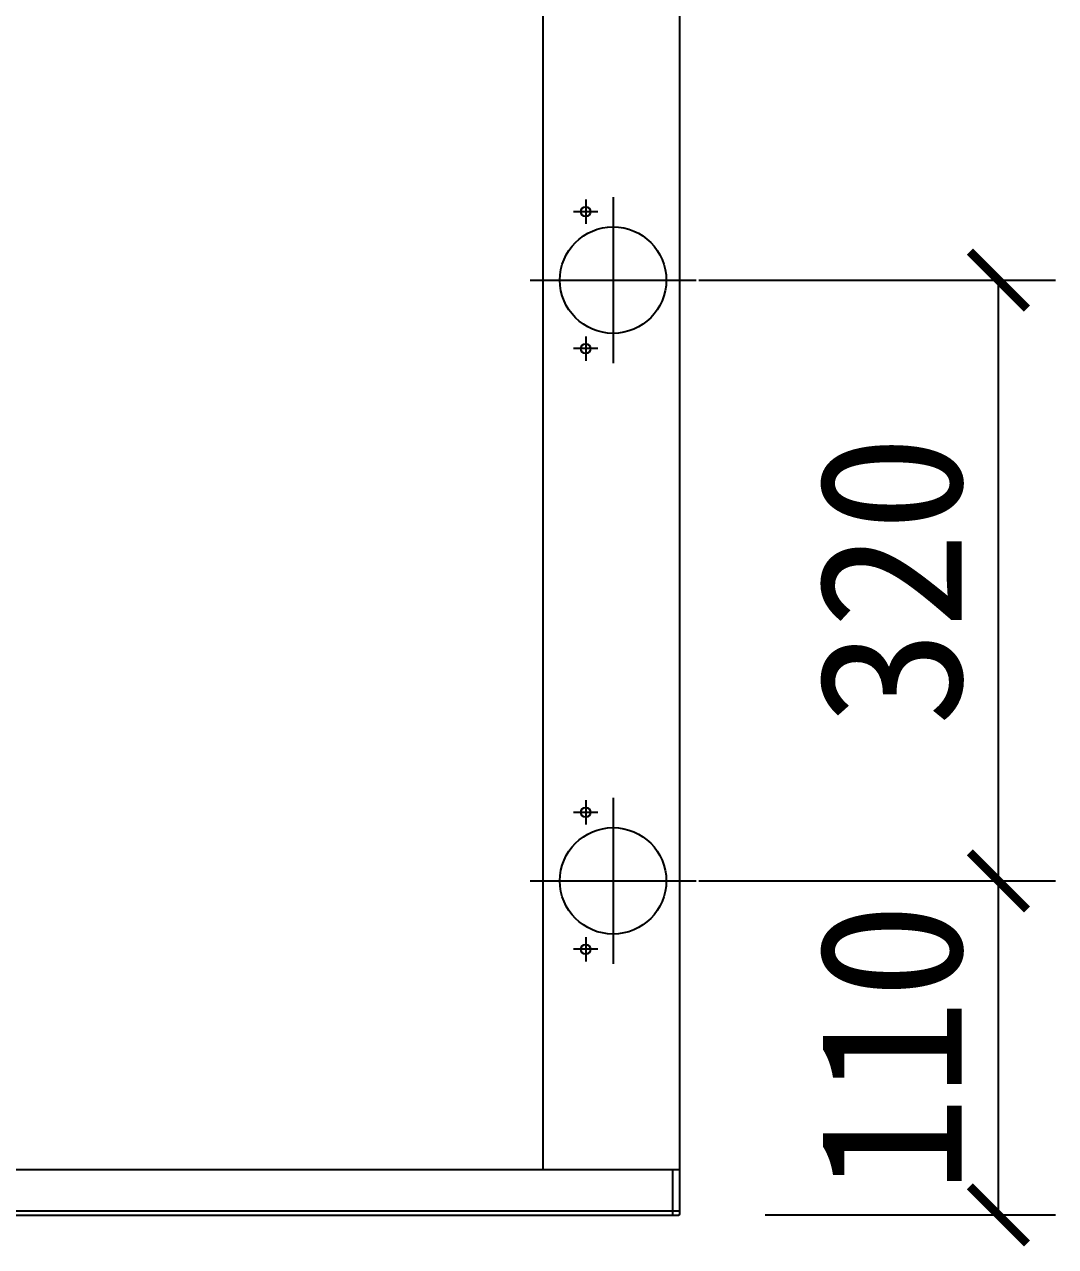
# Model space of a CAD drawing. Header units: millimetres. Extents: x -44117 to 256353, y -2095463 to 65325.
# Drawn here: x 115895.4 to 116076, y -872845.6 to -872631.6 of the extents above; entities that cross this region are included whole.
import ezdxf

# ---------------------------------------------------------------- set-up
doc = ezdxf.new("R2010")
doc.units = ezdxf.units.MM
doc.header["$LTSCALE"] = 10
doc.dimstyles.new('ISO-25', dxfattribs={"dimtxt": 2.5, "dimasz": 2.5, "dimexe": 1, "dimexo": 1, "dimtad": 1, "dimtxsty": 'Standard', "dimblk": 'ARCHTICK', "dimcen": 2.5, "dimadec": 0, "dimazin": 0, "dimtfac": 1, "dimtmove": 0, "dimatfit": 3, "dimfxl": 0, "dimarcsym": 0})

# ---------------------------------------------------------------- blocks, each defined once
blk = doc.blocks.new('_ArchTick')
at = {"color": 0, "linetype": 'ByBlock', "const_width": 0.15}
blk.add_lwpolyline([(-0.5, -0.5), (0.5, 0.5)], dxfattribs=at)
blk = doc.blocks.new('*D5645')
at = {"color": 0, "lineweight": -2}
for p, q in [((116013.55, -872781.57), (116076.04, -872781.57)), ((116066.04, -872840.07), (116066.04, -872781.57)), ((116025.19, -872840.07), (116076.04, -872840.07))]:
    blk.add_line(p, q, dxfattribs=at)
at = {"layer": 'Defpoints', "color": 0}
for p in [(115998.55, -872781.57), (116066.04, -872781.57), (116010.19, -872840.07)]:
    blk.add_point(p, dxfattribs=at)
at = {"color": 0, "lineweight": -2, "xscale": 10, "yscale": 10, "zscale": 10}
for p, rotation in [((116066.04, -872781.57), 90), ((116066.04, -872840.07), 270)]:
    blk.add_blockref('_ArchTick', p, dxfattribs=dict(at, rotation=rotation))
at = {"color": 0, "insert": (116047.29, -872810.82), "char_height": 25, "attachment_point": 5, "rotation": 90}
blk.add_mtext('110', dxfattribs=at)
blk = doc.blocks.new('*D5646')
at = {"color": 0, "lineweight": -2}
for p, q in [((116013.55, -872676.38), (116076.04, -872676.38)), ((116066.04, -872781.57), (116066.04, -872676.38)), ((116013.55, -872781.57), (116076.04, -872781.57))]:
    blk.add_line(p, q, dxfattribs=at)
at = {"layer": 'Defpoints', "color": 0}
for p in [(115998.55, -872676.38), (116066.04, -872676.38), (115998.55, -872781.57)]:
    blk.add_point(p, dxfattribs=at)
at = {"color": 0, "lineweight": -2, "xscale": 10, "yscale": 10, "zscale": 10}
for p, rotation in [((116066.04, -872676.38), 90), ((116066.04, -872781.57), 270)]:
    blk.add_blockref('_ArchTick', p, dxfattribs=dict(at, rotation=rotation))
at = {"color": 0, "insert": (116047.29, -872728.98), "char_height": 25, "attachment_point": 5, "rotation": 90}
blk.add_mtext('320', dxfattribs=at)
blk = doc.blocks.new('*D5677')
at = {"color": 0, "lineweight": -2}
for p, q in [((116013.55, -872781.57), (116076.04, -872781.57)), ((116066.04, -872840.07), (116066.04, -872781.57)), ((116025.19, -872840.07), (116076.04, -872840.07))]:
    blk.add_line(p, q, dxfattribs=at)
at = {"layer": 'Defpoints', "color": 0}
for p in [(115998.55, -872781.57), (116066.04, -872781.57), (116010.19, -872840.07)]:
    blk.add_point(p, dxfattribs=at)
at = {"color": 0, "lineweight": -2, "xscale": 10, "yscale": 10, "zscale": 10}
for p, rotation in [((116066.04, -872781.57), 90), ((116066.04, -872840.07), 270)]:
    blk.add_blockref('_ArchTick', p, dxfattribs=dict(at, rotation=rotation))
at = {"color": 0, "insert": (116047.29, -872810.82), "char_height": 25, "attachment_point": 5, "rotation": 90}
blk.add_mtext('110', dxfattribs=at)
blk = doc.blocks.new('*D5678')
at = {"color": 0, "lineweight": -2}
for p, q in [((116013.55, -872676.38), (116076.04, -872676.38)), ((116066.04, -872781.57), (116066.04, -872676.38)), ((116013.55, -872781.57), (116076.04, -872781.57))]:
    blk.add_line(p, q, dxfattribs=at)
at = {"layer": 'Defpoints', "color": 0}
for p in [(115998.55, -872676.38), (116066.04, -872676.38), (115998.55, -872781.57)]:
    blk.add_point(p, dxfattribs=at)
at = {"color": 0, "lineweight": -2, "xscale": 10, "yscale": 10, "zscale": 10}
for p, rotation in [((116066.04, -872676.38), 90), ((116066.04, -872781.57), 270)]:
    blk.add_blockref('_ArchTick', p, dxfattribs=dict(at, rotation=rotation))
at = {"color": 0, "insert": (116047.29, -872728.98), "char_height": 25, "attachment_point": 5, "rotation": 90}
blk.add_mtext('320', dxfattribs=at)
blk = doc.blocks.new('*D5692')
at = {"color": 0, "lineweight": -2}
for p, q in [((116013.55, -872781.57), (116076.04, -872781.57)), ((116066.04, -872840.07), (116066.04, -872781.57)), ((116025.19, -872840.07), (116076.04, -872840.07))]:
    blk.add_line(p, q, dxfattribs=at)
at = {"layer": 'Defpoints', "color": 0}
for p in [(115998.55, -872781.57), (116066.04, -872781.57), (116010.19, -872840.07)]:
    blk.add_point(p, dxfattribs=at)
at = {"color": 0, "lineweight": -2, "xscale": 10, "yscale": 10, "zscale": 10}
for p, rotation in [((116066.04, -872781.57), 90), ((116066.04, -872840.07), 270)]:
    blk.add_blockref('_ArchTick', p, dxfattribs=dict(at, rotation=rotation))
at = {"color": 0, "insert": (116047.29, -872810.82), "char_height": 25, "attachment_point": 5, "rotation": 90}
blk.add_mtext('110', dxfattribs=at)
blk = doc.blocks.new('*D5693')
at = {"color": 0, "lineweight": -2}
for p, q in [((116013.55, -872676.38), (116076.04, -872676.38)), ((116066.04, -872781.57), (116066.04, -872676.38)), ((116013.55, -872781.57), (116076.04, -872781.57))]:
    blk.add_line(p, q, dxfattribs=at)
at = {"layer": 'Defpoints', "color": 0}
for p in [(115998.55, -872676.38), (116066.04, -872676.38), (115998.55, -872781.57)]:
    blk.add_point(p, dxfattribs=at)
at = {"color": 0, "lineweight": -2, "xscale": 10, "yscale": 10, "zscale": 10}
for p, rotation in [((116066.04, -872676.38), 90), ((116066.04, -872781.57), 270)]:
    blk.add_blockref('_ArchTick', p, dxfattribs=dict(at, rotation=rotation))
at = {"color": 0, "insert": (116047.29, -872728.98), "char_height": 25, "attachment_point": 5, "rotation": 90}
blk.add_mtext('320', dxfattribs=at)
blk = doc.blocks.new('*D5707')
at = {"color": 0, "lineweight": -2}
for p, q in [((116013.55, -872781.57), (116076.04, -872781.57)), ((116066.04, -872840.07), (116066.04, -872781.57)), ((116025.19, -872840.07), (116076.04, -872840.07))]:
    blk.add_line(p, q, dxfattribs=at)
at = {"layer": 'Defpoints', "color": 0}
for p in [(115998.55, -872781.57), (116066.04, -872781.57), (116010.19, -872840.07)]:
    blk.add_point(p, dxfattribs=at)
at = {"color": 0, "lineweight": -2, "xscale": 10, "yscale": 10, "zscale": 10}
for p, rotation in [((116066.04, -872781.57), 90), ((116066.04, -872840.07), 270)]:
    blk.add_blockref('_ArchTick', p, dxfattribs=dict(at, rotation=rotation))
at = {"color": 0, "insert": (116047.29, -872810.82), "char_height": 25, "attachment_point": 5, "rotation": 90}
blk.add_mtext('110', dxfattribs=at)
blk = doc.blocks.new('*D5708')
at = {"color": 0, "lineweight": -2}
for p, q in [((116013.55, -872676.38), (116076.04, -872676.38)), ((116066.04, -872781.57), (116066.04, -872676.38)), ((116013.55, -872781.57), (116076.04, -872781.57))]:
    blk.add_line(p, q, dxfattribs=at)
at = {"layer": 'Defpoints', "color": 0}
for p in [(115998.55, -872676.38), (116066.04, -872676.38), (115998.55, -872781.57)]:
    blk.add_point(p, dxfattribs=at)
at = {"color": 0, "lineweight": -2, "xscale": 10, "yscale": 10, "zscale": 10}
for p, rotation in [((116066.04, -872676.38), 90), ((116066.04, -872781.57), 270)]:
    blk.add_blockref('_ArchTick', p, dxfattribs=dict(at, rotation=rotation))
at = {"color": 0, "insert": (116047.29, -872728.98), "char_height": 25, "attachment_point": 5, "rotation": 90}
blk.add_mtext('320', dxfattribs=at)
blk = doc.blocks.new('*D5722')
at = {"color": 0, "lineweight": -2}
for p, q in [((116013.55, -872781.57), (116076.04, -872781.57)), ((116066.04, -872840.07), (116066.04, -872781.57)), ((116025.19, -872840.07), (116076.04, -872840.07))]:
    blk.add_line(p, q, dxfattribs=at)
at = {"layer": 'Defpoints', "color": 0}
for p in [(115998.55, -872781.57), (116066.04, -872781.57), (116010.19, -872840.07)]:
    blk.add_point(p, dxfattribs=at)
at = {"color": 0, "lineweight": -2, "xscale": 10, "yscale": 10, "zscale": 10}
for p, rotation in [((116066.04, -872781.57), 90), ((116066.04, -872840.07), 270)]:
    blk.add_blockref('_ArchTick', p, dxfattribs=dict(at, rotation=rotation))
at = {"color": 0, "insert": (116047.29, -872810.82), "char_height": 25, "attachment_point": 5, "rotation": 90}
blk.add_mtext('110', dxfattribs=at)
blk = doc.blocks.new('*D5723')
at = {"color": 0, "lineweight": -2}
for p, q in [((116013.55, -872676.38), (116076.04, -872676.38)), ((116066.04, -872781.57), (116066.04, -872676.38)), ((116013.55, -872781.57), (116076.04, -872781.57))]:
    blk.add_line(p, q, dxfattribs=at)
at = {"layer": 'Defpoints', "color": 0}
for p in [(115998.55, -872676.38), (116066.04, -872676.38), (115998.55, -872781.57)]:
    blk.add_point(p, dxfattribs=at)
at = {"color": 0, "lineweight": -2, "xscale": 10, "yscale": 10, "zscale": 10}
for p, rotation in [((116066.04, -872676.38), 90), ((116066.04, -872781.57), 270)]:
    blk.add_blockref('_ArchTick', p, dxfattribs=dict(at, rotation=rotation))
at = {"color": 0, "insert": (116047.29, -872728.98), "char_height": 25, "attachment_point": 5, "rotation": 90}
blk.add_mtext('320', dxfattribs=at)
blk = doc.blocks.new('*D5737')
at = {"color": 0, "lineweight": -2}
for p, q in [((116013.55, -872781.57), (116076.04, -872781.57)), ((116066.04, -872840.07), (116066.04, -872781.57)), ((116025.19, -872840.07), (116076.04, -872840.07))]:
    blk.add_line(p, q, dxfattribs=at)
at = {"layer": 'Defpoints', "color": 0}
for p in [(115998.55, -872781.57), (116066.04, -872781.57), (116010.19, -872840.07)]:
    blk.add_point(p, dxfattribs=at)
at = {"color": 0, "lineweight": -2, "xscale": 10, "yscale": 10, "zscale": 10}
for p, rotation in [((116066.04, -872781.57), 90), ((116066.04, -872840.07), 270)]:
    blk.add_blockref('_ArchTick', p, dxfattribs=dict(at, rotation=rotation))
at = {"color": 0, "insert": (116047.29, -872810.82), "char_height": 25, "attachment_point": 5, "rotation": 90}
blk.add_mtext('110', dxfattribs=at)
blk = doc.blocks.new('*D5738')
at = {"color": 0, "lineweight": -2}
for p, q in [((116013.55, -872676.38), (116076.04, -872676.38)), ((116066.04, -872781.57), (116066.04, -872676.38)), ((116013.55, -872781.57), (116076.04, -872781.57))]:
    blk.add_line(p, q, dxfattribs=at)
at = {"layer": 'Defpoints', "color": 0}
for p in [(115998.55, -872676.38), (116066.04, -872676.38), (115998.55, -872781.57)]:
    blk.add_point(p, dxfattribs=at)
at = {"color": 0, "lineweight": -2, "xscale": 10, "yscale": 10, "zscale": 10}
for p, rotation in [((116066.04, -872676.38), 90), ((116066.04, -872781.57), 270)]:
    blk.add_blockref('_ArchTick', p, dxfattribs=dict(at, rotation=rotation))
at = {"color": 0, "insert": (116047.29, -872728.98), "char_height": 25, "attachment_point": 5, "rotation": 90}
blk.add_mtext('320', dxfattribs=at)
blk = doc.blocks.new('*D5750')
at = {"color": 0, "lineweight": -2}
for p, q in [((116013.55, -872781.57), (116076.04, -872781.57)), ((116066.04, -872840.07), (116066.04, -872781.57)), ((116025.19, -872840.07), (116076.04, -872840.07))]:
    blk.add_line(p, q, dxfattribs=at)
at = {"layer": 'Defpoints', "color": 0}
for p in [(115998.55, -872781.57), (116066.04, -872781.57), (116010.19, -872840.07)]:
    blk.add_point(p, dxfattribs=at)
at = {"color": 0, "lineweight": -2, "xscale": 10, "yscale": 10, "zscale": 10}
for p, rotation in [((116066.04, -872781.57), 90), ((116066.04, -872840.07), 270)]:
    blk.add_blockref('_ArchTick', p, dxfattribs=dict(at, rotation=rotation))
at = {"color": 0, "insert": (116047.29, -872810.82), "char_height": 25, "attachment_point": 5, "rotation": 90}
blk.add_mtext('110', dxfattribs=at)
blk = doc.blocks.new('*D5751')
at = {"color": 0, "lineweight": -2}
for p, q in [((116013.55, -872676.38), (116076.04, -872676.38)), ((116066.04, -872781.57), (116066.04, -872676.38)), ((116013.55, -872781.57), (116076.04, -872781.57))]:
    blk.add_line(p, q, dxfattribs=at)
at = {"layer": 'Defpoints', "color": 0}
for p in [(115998.55, -872676.38), (116066.04, -872676.38), (115998.55, -872781.57)]:
    blk.add_point(p, dxfattribs=at)
at = {"color": 0, "lineweight": -2, "xscale": 10, "yscale": 10, "zscale": 10}
for p, rotation in [((116066.04, -872676.38), 90), ((116066.04, -872781.57), 270)]:
    blk.add_blockref('_ArchTick', p, dxfattribs=dict(at, rotation=rotation))
at = {"color": 0, "insert": (116047.29, -872728.98), "char_height": 25, "attachment_point": 5, "rotation": 90}
blk.add_mtext('320', dxfattribs=at)
blk = doc.blocks.new('*D5763')
at = {"color": 0, "lineweight": -2}
for p, q in [((116013.55, -872781.57), (116076.04, -872781.57)), ((116066.04, -872840.07), (116066.04, -872781.57)), ((116025.19, -872840.07), (116076.04, -872840.07))]:
    blk.add_line(p, q, dxfattribs=at)
at = {"layer": 'Defpoints', "color": 0}
for p in [(115998.55, -872781.57), (116066.04, -872781.57), (116010.19, -872840.07)]:
    blk.add_point(p, dxfattribs=at)
at = {"color": 0, "lineweight": -2, "xscale": 10, "yscale": 10, "zscale": 10}
for p, rotation in [((116066.04, -872781.57), 90), ((116066.04, -872840.07), 270)]:
    blk.add_blockref('_ArchTick', p, dxfattribs=dict(at, rotation=rotation))
at = {"color": 0, "insert": (116047.29, -872810.82), "char_height": 25, "attachment_point": 5, "rotation": 90}
blk.add_mtext('110', dxfattribs=at)
blk = doc.blocks.new('*D5764')
at = {"color": 0, "lineweight": -2}
for p, q in [((116013.55, -872676.38), (116076.04, -872676.38)), ((116066.04, -872781.57), (116066.04, -872676.38)), ((116013.55, -872781.57), (116076.04, -872781.57))]:
    blk.add_line(p, q, dxfattribs=at)
at = {"layer": 'Defpoints', "color": 0}
for p in [(115998.55, -872676.38), (116066.04, -872676.38), (115998.55, -872781.57)]:
    blk.add_point(p, dxfattribs=at)
at = {"color": 0, "lineweight": -2, "xscale": 10, "yscale": 10, "zscale": 10}
for p, rotation in [((116066.04, -872676.38), 90), ((116066.04, -872781.57), 270)]:
    blk.add_blockref('_ArchTick', p, dxfattribs=dict(at, rotation=rotation))
at = {"color": 0, "insert": (116047.29, -872728.98), "char_height": 25, "attachment_point": 5, "rotation": 90}
blk.add_mtext('320', dxfattribs=at)
blk = doc.blocks.new('*D5776')
at = {"color": 0, "lineweight": -2}
for p, q in [((116013.55, -872781.57), (116076.04, -872781.57)), ((116066.04, -872840.07), (116066.04, -872781.57)), ((116025.19, -872840.07), (116076.04, -872840.07))]:
    blk.add_line(p, q, dxfattribs=at)
at = {"layer": 'Defpoints', "color": 0}
for p in [(115998.55, -872781.57), (116066.04, -872781.57), (116010.19, -872840.07)]:
    blk.add_point(p, dxfattribs=at)
at = {"color": 0, "lineweight": -2, "xscale": 10, "yscale": 10, "zscale": 10}
for p, rotation in [((116066.04, -872781.57), 90), ((116066.04, -872840.07), 270)]:
    blk.add_blockref('_ArchTick', p, dxfattribs=dict(at, rotation=rotation))
at = {"color": 0, "insert": (116047.29, -872810.82), "char_height": 25, "attachment_point": 5, "rotation": 90}
blk.add_mtext('110', dxfattribs=at)
blk = doc.blocks.new('*D5777')
at = {"color": 0, "lineweight": -2}
for p, q in [((116013.55, -872676.38), (116076.04, -872676.38)), ((116066.04, -872781.57), (116066.04, -872676.38)), ((116013.55, -872781.57), (116076.04, -872781.57))]:
    blk.add_line(p, q, dxfattribs=at)
at = {"layer": 'Defpoints', "color": 0}
for p in [(115998.55, -872676.38), (116066.04, -872676.38), (115998.55, -872781.57)]:
    blk.add_point(p, dxfattribs=at)
at = {"color": 0, "lineweight": -2, "xscale": 10, "yscale": 10, "zscale": 10}
for p, rotation in [((116066.04, -872676.38), 90), ((116066.04, -872781.57), 270)]:
    blk.add_blockref('_ArchTick', p, dxfattribs=dict(at, rotation=rotation))
at = {"color": 0, "insert": (116047.29, -872728.98), "char_height": 25, "attachment_point": 5, "rotation": 90}
blk.add_mtext('320', dxfattribs=at)
blk = doc.blocks.new('*D5789')
at = {"color": 0, "lineweight": -2}
for p, q in [((116013.55, -872781.57), (116076.04, -872781.57)), ((116066.04, -872840.07), (116066.04, -872781.57)), ((116025.19, -872840.07), (116076.04, -872840.07))]:
    blk.add_line(p, q, dxfattribs=at)
at = {"layer": 'Defpoints', "color": 0}
for p in [(115998.55, -872781.57), (116066.04, -872781.57), (116010.19, -872840.07)]:
    blk.add_point(p, dxfattribs=at)
at = {"color": 0, "lineweight": -2, "xscale": 10, "yscale": 10, "zscale": 10}
for p, rotation in [((116066.04, -872781.57), 90), ((116066.04, -872840.07), 270)]:
    blk.add_blockref('_ArchTick', p, dxfattribs=dict(at, rotation=rotation))
at = {"color": 0, "insert": (116047.29, -872810.82), "char_height": 25, "attachment_point": 5, "rotation": 90}
blk.add_mtext('110', dxfattribs=at)
blk = doc.blocks.new('*D5790')
at = {"color": 0, "lineweight": -2}
for p, q in [((116013.55, -872676.38), (116076.04, -872676.38)), ((116066.04, -872781.57), (116066.04, -872676.38)), ((116013.55, -872781.57), (116076.04, -872781.57))]:
    blk.add_line(p, q, dxfattribs=at)
at = {"layer": 'Defpoints', "color": 0}
for p in [(115998.55, -872676.38), (116066.04, -872676.38), (115998.55, -872781.57)]:
    blk.add_point(p, dxfattribs=at)
at = {"color": 0, "lineweight": -2, "xscale": 10, "yscale": 10, "zscale": 10}
for p, rotation in [((116066.04, -872676.38), 90), ((116066.04, -872781.57), 270)]:
    blk.add_blockref('_ArchTick', p, dxfattribs=dict(at, rotation=rotation))
at = {"color": 0, "insert": (116047.29, -872728.98), "char_height": 25, "attachment_point": 5, "rotation": 90}
blk.add_mtext('320', dxfattribs=at)

msp = doc.modelspace()

# ---------------------------------------------------------------- linework, layer by layer
for p, q in [((116010.26399, -872839.88312), (116010.26399, -872422.67526)), ((116010.26399, -872839.88312), (116010.26399, -872422.67526)), ((116010.26399, -872839.88312), (116010.26399, -872422.67526)), ((116010.26399, -872839.88312), (116010.26399, -872422.67526)), ((116010.26399, -872839.88312), (116010.26399, -872422.67526)), ((116010.26399, -872839.88312), (116010.26399, -872422.67526)), ((116010.26399, -872839.88312), (116010.26399, -872422.67526)), ((116010.26399, -872839.88312), (116010.26399, -872422.67526)), ((116010.26399, -872839.88312), (116010.26399, -872422.67526)), ((116010.26399, -872839.88312), (116010.26399, -872422.67526)), ((115986.29835, -872832.16086), (115986.29835, -872430.39752)), ((115986.29835, -872832.16086), (115986.29835, -872430.39752)), ((115986.29835, -872832.16086), (115986.29835, -872430.39752)), ((115986.29835, -872832.16086), (115986.29835, -872430.39752)), ((115986.29835, -872832.16086), (115986.29835, -872430.39752)), ((115986.29835, -872832.16086), (115986.29835, -872430.39752)), ((115986.29835, -872832.16086), (115986.29835, -872430.39752)), ((115986.29835, -872832.16086), (115986.29835, -872430.39752)), ((115986.29835, -872832.16086), (115986.29835, -872430.39752)), ((115986.29835, -872832.16086), (115986.29835, -872430.39752)), ((115993.75433, -872662.27108), (115993.75433, -872666.53164)), ((115993.75433, -872662.27108), (115993.75433, -872666.53164)), ((115993.75433, -872662.27108), (115993.75433, -872666.53164)), ((115993.75433, -872662.27108), (115993.75433, -872666.53164)), ((115993.75433, -872662.27108), (115993.75433, -872666.53164)), ((115993.75433, -872662.27108), (115993.75433, -872666.53164)), ((115993.75433, -872662.27108), (115993.75433, -872666.53164)), ((115993.75433, -872662.27108), (115993.75433, -872666.53164)), ((115993.75433, -872662.27108), (115993.75433, -872666.53164)), ((115993.75433, -872662.27108), (115993.75433, -872666.53164)), ((115998.54746, -872661.8596), (115998.54746, -872690.90878)), ((115998.54746, -872661.8596), (115998.54746, -872690.90878)), ((115998.54746, -872661.8596), (115998.54746, -872690.90878)), ((115998.54746, -872661.8596), (115998.54746, -872690.90878)), ((115998.54746, -872661.8596), (115998.54746, -872690.90878)), ((115998.54746, -872661.8596), (115998.54746, -872690.90878)), ((115998.54746, -872661.8596), (115998.54746, -872690.90878)), ((115998.54746, -872661.8596), (115998.54746, -872690.90878)), ((115998.54746, -872661.8596), (115998.54746, -872690.90878)), ((115998.54746, -872661.8596), (115998.54746, -872690.90878)), ((115995.88461, -872664.40136), (115991.62405, -872664.40136)), ((115995.88461, -872664.40136), (115991.62405, -872664.40136)), ((115995.88461, -872664.40136), (115991.62405, -872664.40136)), ((115995.88461, -872664.40136), (115991.62405, -872664.40136)), ((115995.88461, -872664.40136), (115991.62405, -872664.40136)), ((115995.88461, -872664.40136), (115991.62405, -872664.40136)), ((115995.88461, -872664.40136), (115991.62405, -872664.40136)), ((115995.88461, -872664.40136), (115991.62405, -872664.40136)), ((115995.88461, -872664.40136), (115991.62405, -872664.40136)), ((115995.88461, -872664.40136), (115991.62405, -872664.40136)), ((115984.02287, -872676.38419), (116013.07205, -872676.38419)), ((115984.02287, -872676.38419), (116013.07205, -872676.38419)), ((115984.02287, -872676.38419), (116013.07205, -872676.38419)), ((115984.02287, -872676.38419), (116013.07205, -872676.38419)), ((115984.02287, -872676.38419), (116013.07205, -872676.38419)), ((115984.02287, -872676.38419), (116013.07205, -872676.38419)), ((115984.02287, -872676.38419), (116013.07205, -872676.38419)), ((115984.02287, -872676.38419), (116013.07205, -872676.38419)), ((115984.02287, -872676.38419), (116013.07205, -872676.38419)), ((115984.02287, -872676.38419), (116013.07205, -872676.38419)), ((115993.75433, -872686.23673), (115993.75433, -872690.49728)), ((115993.75433, -872686.23673), (115993.75433, -872690.49728)), ((115993.75433, -872686.23673), (115993.75433, -872690.49728)), ((115993.75433, -872686.23673), (115993.75433, -872690.49728)), ((115993.75433, -872686.23673), (115993.75433, -872690.49728)), ((115993.75433, -872686.23673), (115993.75433, -872690.49728)), ((115993.75433, -872686.23673), (115993.75433, -872690.49728)), ((115993.75433, -872686.23673), (115993.75433, -872690.49728)), ((115993.75433, -872686.23673), (115993.75433, -872690.49728)), ((115993.75433, -872686.23673), (115993.75433, -872690.49728)), ((115995.88461, -872688.367), (115991.62405, -872688.367)), ((115995.88461, -872688.367), (115991.62405, -872688.367)), ((115995.88461, -872688.367), (115991.62405, -872688.367)), ((115995.88461, -872688.367), (115991.62405, -872688.367)), ((115995.88461, -872688.367), (115991.62405, -872688.367)), ((115995.88461, -872688.367), (115991.62405, -872688.367)), ((115995.88461, -872688.367), (115991.62405, -872688.367)), ((115995.88461, -872688.367), (115991.62405, -872688.367)), ((115995.88461, -872688.367), (115991.62405, -872688.367)), ((115995.88461, -872688.367), (115991.62405, -872688.367)), ((115993.75433, -872767.45361), (115993.75433, -872771.71417)), ((115993.75433, -872767.45361), (115993.75433, -872771.71417)), ((115993.75433, -872767.45361), (115993.75433, -872771.71417)), ((115993.75433, -872767.45361), (115993.75433, -872771.71417)), ((115993.75433, -872767.45361), (115993.75433, -872771.71417)), ((115993.75433, -872767.45361), (115993.75433, -872771.71417)), ((115993.75433, -872767.45361), (115993.75433, -872771.71417)), ((115993.75433, -872767.45361), (115993.75433, -872771.71417)), ((115993.75433, -872767.45361), (115993.75433, -872771.71417)), ((115993.75433, -872767.45361), (115993.75433, -872771.71417)), ((115998.54746, -872767.04213), (115998.54746, -872796.09131)), ((115998.54746, -872767.04213), (115998.54746, -872796.09131)), ((115998.54746, -872767.04213), (115998.54746, -872796.09131)), ((115998.54746, -872767.04213), (115998.54746, -872796.09131)), ((115998.54746, -872767.04213), (115998.54746, -872796.09131)), ((115998.54746, -872767.04213), (115998.54746, -872796.09131)), ((115998.54746, -872767.04213), (115998.54746, -872796.09131)), ((115998.54746, -872767.04213), (115998.54746, -872796.09131)), ((115998.54746, -872767.04213), (115998.54746, -872796.09131)), ((115998.54746, -872767.04213), (115998.54746, -872796.09131)), ((115995.88461, -872769.58389), (115991.62405, -872769.58389)), ((115995.88461, -872769.58389), (115991.62405, -872769.58389)), ((115995.88461, -872769.58389), (115991.62405, -872769.58389)), ((115995.88461, -872769.58389), (115991.62405, -872769.58389)), ((115995.88461, -872769.58389), (115991.62405, -872769.58389)), ((115995.88461, -872769.58389), (115991.62405, -872769.58389)), ((115995.88461, -872769.58389), (115991.62405, -872769.58389)), ((115995.88461, -872769.58389), (115991.62405, -872769.58389)), ((115995.88461, -872769.58389), (115991.62405, -872769.58389)), ((115995.88461, -872769.58389), (115991.62405, -872769.58389)), ((115984.02287, -872781.56672), (116013.07205, -872781.56672)), ((115984.02287, -872781.56672), (116013.07205, -872781.56672)), ((115984.02287, -872781.56672), (116013.07205, -872781.56672)), ((115984.02287, -872781.56672), (116013.07205, -872781.56672)), ((115984.02287, -872781.56672), (116013.07205, -872781.56672)), ((115984.02287, -872781.56672), (116013.07205, -872781.56672)), ((115984.02287, -872781.56672), (116013.07205, -872781.56672)), ((115984.02287, -872781.56672), (116013.07205, -872781.56672)), ((115984.02287, -872781.56672), (116013.07205, -872781.56672)), ((115984.02287, -872781.56672), (116013.07205, -872781.56672)), ((115993.75433, -872791.41925), (115993.75433, -872795.67981)), ((115993.75433, -872791.41925), (115993.75433, -872795.67981)), ((115993.75433, -872791.41925), (115993.75433, -872795.67981)), ((115993.75433, -872791.41925), (115993.75433, -872795.67981)), ((115993.75433, -872791.41925), (115993.75433, -872795.67981)), ((115993.75433, -872791.41925), (115993.75433, -872795.67981)), ((115993.75433, -872791.41925), (115993.75433, -872795.67981)), ((115993.75433, -872791.41925), (115993.75433, -872795.67981)), ((115993.75433, -872791.41925), (115993.75433, -872795.67981)), ((115993.75433, -872791.41925), (115993.75433, -872795.67981)), ((115995.88461, -872793.54953), (115991.62405, -872793.54953)), ((115995.88461, -872793.54953), (115991.62405, -872793.54953)), ((115995.88461, -872793.54953), (115991.62405, -872793.54953)), ((115995.88461, -872793.54953), (115991.62405, -872793.54953)), ((115995.88461, -872793.54953), (115991.62405, -872793.54953)), ((115995.88461, -872793.54953), (115991.62405, -872793.54953)), ((115995.88461, -872793.54953), (115991.62405, -872793.54953)), ((115995.88461, -872793.54953), (115991.62405, -872793.54953)), ((115995.88461, -872793.54953), (115991.62405, -872793.54953)), ((115995.88461, -872793.54953), (115991.62405, -872793.54953)), ((116010.26399, -872832.16086), (115773.27043, -872832.16086)), ((116010.26399, -872832.16086), (115773.27043, -872832.16086)), ((116010.26399, -872832.16086), (115773.27043, -872832.16086)), ((116010.26399, -872832.16086), (115773.27043, -872832.16086)), ((116010.26399, -872832.16086), (115773.27043, -872832.16086)), ((116010.26399, -872832.16086), (115773.27043, -872832.16086)), ((116010.26399, -872832.16086), (115773.27043, -872832.16086)), ((116010.26399, -872832.16086), (115773.27043, -872832.16086)), ((116010.26399, -872832.16086), (115773.27043, -872832.16086)), ((116010.26399, -872832.16086), (115773.27043, -872832.16086)), ((116008.93257, -872832.16086), (116008.93257, -872840.14941)), ((116008.93257, -872832.16086), (116008.93257, -872840.14941)), ((116008.93257, -872832.16086), (116008.93257, -872840.14941)), ((116008.93257, -872832.16086), (116008.93257, -872840.14941)), ((116008.93257, -872832.16086), (116008.93257, -872840.14941)), ((116008.93257, -872832.16086), (116008.93257, -872840.14941)), ((116008.93257, -872832.16086), (116008.93257, -872840.14941)), ((116008.93257, -872832.16086), (116008.93257, -872840.14941)), ((116008.93257, -872832.16086), (116008.93257, -872840.14941)), ((116008.93257, -872832.16086), (116008.93257, -872840.14941)), ((116010.26399, -872839.40381), (115773.27043, -872839.40381)), ((116010.26399, -872839.40381), (115773.27043, -872839.40381)), ((116010.26399, -872839.40381), (115773.27043, -872839.40381)), ((116010.26399, -872839.40381), (115773.27043, -872839.40381)), ((116010.26399, -872839.40381), (115773.27043, -872839.40381)), ((116010.26399, -872839.40381), (115773.27043, -872839.40381)), ((116010.26399, -872839.40381), (115773.27043, -872839.40381)), ((116010.26399, -872839.40381), (115773.27043, -872839.40381)), ((116010.26399, -872839.40381), (115773.27043, -872839.40381)), ((116010.26399, -872839.40381), (115773.27043, -872839.40381)), ((116009.99771, -872840.14941), (115773.53671, -872840.14941)), ((116009.99771, -872840.14941), (115773.53671, -872840.14941)), ((116009.99771, -872840.14941), (115773.53671, -872840.14941)), ((116009.99771, -872840.14941), (115773.53671, -872840.14941)), ((116009.99771, -872840.14941), (115773.53671, -872840.14941)), ((116009.99771, -872840.14941), (115773.53671, -872840.14941)), ((116009.99771, -872840.14941), (115773.53671, -872840.14941)), ((116009.99771, -872840.14941), (115773.53671, -872840.14941)), ((116009.99771, -872840.14941), (115773.53671, -872840.14941)), ((116009.99771, -872840.14941), (115773.53671, -872840.14941))]:
    msp.add_line(p, q)
for centre, radius in [((115993.75433, -872664.40136), 0.85211), ((115993.75433, -872664.40136), 0.85211), ((115993.75433, -872664.40136), 0.85211), ((115993.75433, -872664.40136), 0.85211), ((115993.75433, -872664.40136), 0.85211), ((115993.75433, -872664.40136), 0.85211), ((115993.75433, -872664.40136), 0.85211), ((115993.75433, -872664.40136), 0.85211), ((115993.75433, -872664.40136), 0.85211), ((115993.75433, -872664.40136), 0.85211), ((115998.54746, -872676.38419), 9.31997), ((115998.54746, -872676.38419), 9.31997), ((115998.54746, -872676.38419), 9.31997), ((115998.54746, -872676.38419), 9.31997), ((115998.54746, -872676.38419), 9.31997), ((115998.54746, -872676.38419), 9.31997), ((115998.54746, -872676.38419), 9.31997), ((115998.54746, -872676.38419), 9.31997), ((115998.54746, -872676.38419), 9.31997), ((115998.54746, -872676.38419), 9.31997), ((115993.75433, -872688.367), 0.85211), ((115993.75433, -872688.367), 0.85211), ((115993.75433, -872688.367), 0.85211), ((115993.75433, -872688.367), 0.85211), ((115993.75433, -872688.367), 0.85211), ((115993.75433, -872688.367), 0.85211), ((115993.75433, -872688.367), 0.85211), ((115993.75433, -872688.367), 0.85211), ((115993.75433, -872688.367), 0.85211), ((115993.75433, -872688.367), 0.85211), ((115993.75433, -872769.58389), 0.85211), ((115993.75433, -872769.58389), 0.85211), ((115993.75433, -872769.58389), 0.85211), ((115993.75433, -872769.58389), 0.85211), ((115993.75433, -872769.58389), 0.85211), ((115993.75433, -872769.58389), 0.85211), ((115993.75433, -872769.58389), 0.85211), ((115993.75433, -872769.58389), 0.85211), ((115993.75433, -872769.58389), 0.85211), ((115993.75433, -872769.58389), 0.85211), ((115998.54746, -872781.56672), 9.31997), ((115998.54746, -872781.56672), 9.31997), ((115998.54746, -872781.56672), 9.31997), ((115998.54746, -872781.56672), 9.31997), ((115998.54746, -872781.56672), 9.31997), ((115998.54746, -872781.56672), 9.31997), ((115998.54746, -872781.56672), 9.31997), ((115998.54746, -872781.56672), 9.31997), ((115998.54746, -872781.56672), 9.31997), ((115998.54746, -872781.56672), 9.31997), ((115993.75433, -872793.54953), 0.85211), ((115993.75433, -872793.54953), 0.85211), ((115993.75433, -872793.54953), 0.85211), ((115993.75433, -872793.54953), 0.85211), ((115993.75433, -872793.54953), 0.85211), ((115993.75433, -872793.54953), 0.85211), ((115993.75433, -872793.54953), 0.85211), ((115993.75433, -872793.54953), 0.85211), ((115993.75433, -872793.54953), 0.85211), ((115993.75433, -872793.54953), 0.85211)]:
    msp.add_circle(centre, radius)
msp.add_arc((116009.99771, -872839.88313), 0.26628, 270, 0)
msp.add_arc((116009.99771, -872839.88313), 0.26628, 270, 0)
msp.add_arc((116009.99771, -872839.88313), 0.26628, 270, 0)
msp.add_arc((116009.99771, -872839.88313), 0.26628, 270, 0)
msp.add_arc((116009.99771, -872839.88313), 0.26628, 270, 0)
msp.add_arc((116009.99771, -872839.88313), 0.26628, 270, 0)
msp.add_arc((116009.99771, -872839.88313), 0.26628, 270, 0)
msp.add_arc((116009.99771, -872839.88313), 0.26628, 270, 0)
msp.add_arc((116009.99771, -872839.88313), 0.26628, 270, 0)
msp.add_arc((116009.99771, -872839.88313), 0.26628, 270, 0)

# ---------------------------------------------------------------- dimensions: what is measured, and where the dimension line sits
for base, p1, p2, text, picture, middle in [((116066.04406, -872676.38419), (115998.54746, -872781.56672), (115998.54746, -872676.38419), '320', '*D5646', (116047.29406, -872728.97546)), ((116066.04406, -872676.38419), (115998.54746, -872781.56672), (115998.54746, -872676.38419), '320', '*D5678', (116047.29406, -872728.97546)), ((116066.04406, -872676.38419), (115998.54746, -872781.56672), (115998.54746, -872676.38419), '320', '*D5693', (116047.29406, -872728.97546)), ((116066.04406, -872676.38419), (115998.54746, -872781.56672), (115998.54746, -872676.38419), '320', '*D5708', (116047.29406, -872728.97546)), ((116066.04406, -872676.38419), (115998.54746, -872781.56672), (115998.54746, -872676.38419), '320', '*D5723', (116047.29406, -872728.97546)), ((116066.04406, -872676.38419), (115998.54746, -872781.56672), (115998.54746, -872676.38419), '320', '*D5738', (116047.29406, -872728.97546)), ((116066.04406, -872676.38419), (115998.54746, -872781.56672), (115998.54746, -872676.38419), '320', '*D5751', (116047.29406, -872728.97546)), ((116066.04406, -872676.38419), (115998.54746, -872781.56672), (115998.54746, -872676.38419), '320', '*D5764', (116047.29406, -872728.97546)), ((116066.04406, -872676.38419), (115998.54746, -872781.56672), (115998.54746, -872676.38419), '320', '*D5777', (116047.29406, -872728.97546)), ((116066.04406, -872676.38419), (115998.54746, -872781.56672), (115998.54746, -872676.38419), '320', '*D5790', (116047.29406, -872728.97546)), ((116066.04406, -872781.56672), (116010.186, -872840.07142), (115998.54746, -872781.56672), '110', '*D5645', (116047.29406, -872810.81907)), ((116066.04406, -872781.56672), (116010.186, -872840.07142), (115998.54746, -872781.56672), '110', '*D5677', (116047.29406, -872810.81907)), ((116066.04406, -872781.56672), (116010.186, -872840.07142), (115998.54746, -872781.56672), '110', '*D5692', (116047.29406, -872810.81907)), ((116066.04406, -872781.56672), (116010.186, -872840.07142), (115998.54746, -872781.56672), '110', '*D5707', (116047.29406, -872810.81907)), ((116066.04406, -872781.56672), (116010.186, -872840.07142), (115998.54746, -872781.56672), '110', '*D5722', (116047.29406, -872810.81907)), ((116066.04406, -872781.56672), (116010.186, -872840.07142), (115998.54746, -872781.56672), '110', '*D5737', (116047.29406, -872810.81907)), ((116066.04406, -872781.56672), (116010.186, -872840.07142), (115998.54746, -872781.56672), '110', '*D5750', (116047.29406, -872810.81907)), ((116066.04406, -872781.56672), (116010.186, -872840.07142), (115998.54746, -872781.56672), '110', '*D5763', (116047.29406, -872810.81907)), ((116066.04406, -872781.56672), (116010.186, -872840.07142), (115998.54746, -872781.56672), '110', '*D5776', (116047.29406, -872810.81907)), ((116066.04406, -872781.56672), (116010.186, -872840.07142), (115998.54746, -872781.56672), '110', '*D5789', (116047.29406, -872810.81907))]:
    dim = msp.add_linear_dim(base=base, p1=p1, p2=p2, angle=90, text=text, dimstyle='ISO-25', override={"dimscale": 10, "dimasz": 1, "dimexo": 1.5, "dimtxsty": 'Standard'})
    dim.commit()
    dim.dimension.update_dxf_attribs({"geometry": picture, "text_midpoint": middle})

doc.saveas('drawing.dxf')
